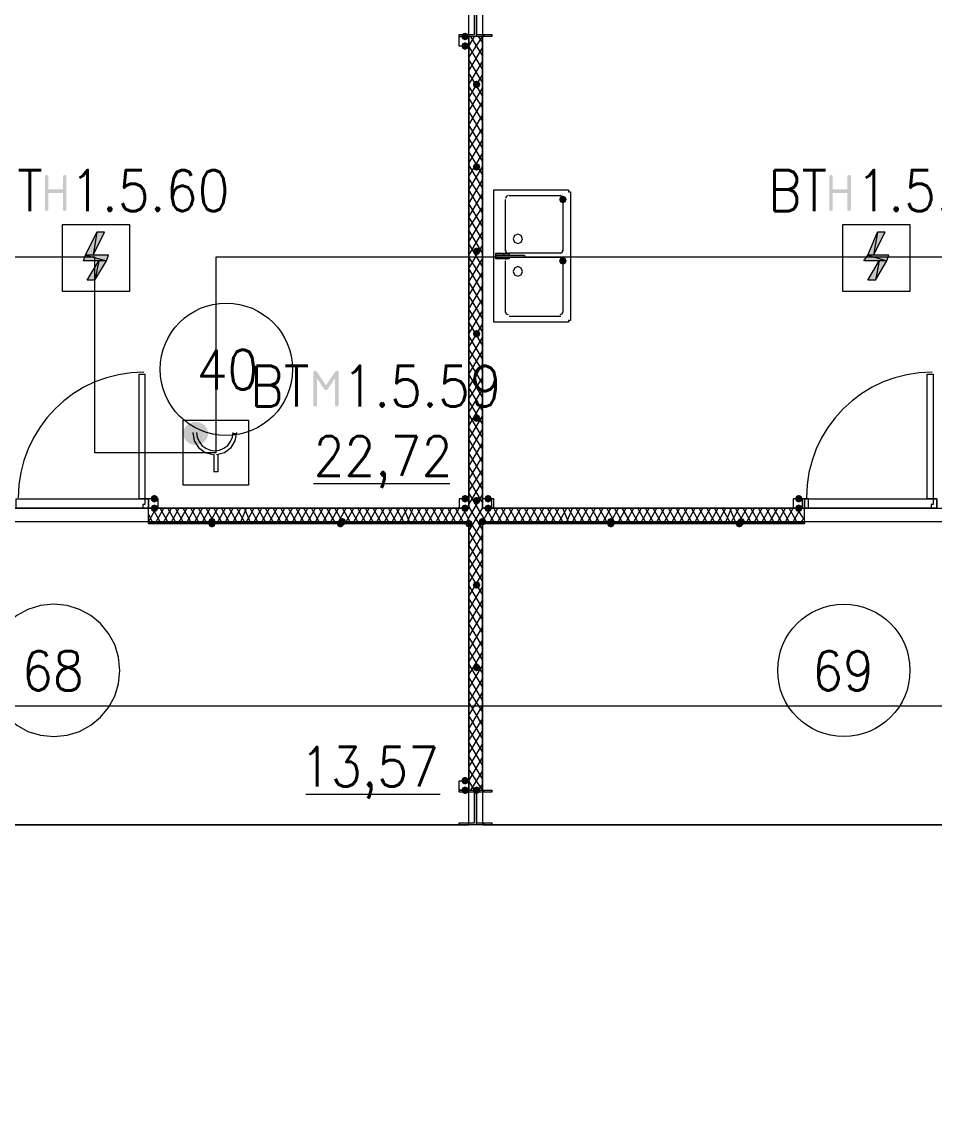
# Model space of a CAD drawing. Header units: millimetres. Extents: x 0 to 420, y 0 to 297.
# Drawn here: x 190.33 to 210.48, y 162.64 to 187.01 of the extents above; entities that cross this region are included whole.
import ezdxf

# ---------------------------------------------------------------- set-up
doc = ezdxf.new("R2010")
doc.units = ezdxf.units.MM
doc.styles.get("Standard").update_dxf_attribs({"font": 'STANDARD'})

msp = doc.modelspace()

# ---------------------------------------------------------------- hatches: boundary and pattern name
for color, points in [(7, [(200.194333, 186.69), (200.169463, 186.630204), (200.109667, 186.605333), (200.049871, 186.630204), (200.025, 186.69), (200.049871, 186.749796), (200.109667, 186.774667), (200.169462, 186.749796)]), (7, [(200.194333, 186.478333), (200.169463, 186.418537), (200.109667, 186.393667), (200.049871, 186.418537), (200.025, 186.478333), (200.049871, 186.538129), (200.109667, 186.563), (200.169462, 186.538129)]), (7, [(200.448333, 185.631667), (200.423463, 185.571871), (200.363667, 185.547), (200.303871, 185.571871), (200.279, 185.631667), (200.303871, 185.691462), (200.363667, 185.716333), (200.423462, 185.691463)]), (7, [(200.448333, 183.811333), (200.423463, 183.751537), (200.363667, 183.726667), (200.303871, 183.751537), (200.279, 183.811333), (200.303871, 183.871129), (200.363667, 183.896), (200.423462, 183.871129)]), (7, [(190.833375, 182.877353), (190.833375, 183.593933), (190.843366, 183.623699), (190.873614, 183.633621), (190.90338, 183.623699), (190.913301, 183.593933), (190.913301, 183.315018), (191.231353, 183.315018), (191.231353, 183.593933), (191.241275, 183.623699), (191.27104, 183.633621), (191.301081, 183.623699), (191.311279, 183.593933), (191.311279, 182.877353), (191.301081, 182.847588), (191.27104, 182.837666), (191.241275, 182.847588), (191.231353, 182.877353), (191.231353, 183.235643), (190.913301, 183.235643), (190.913301, 182.877353), (190.90338, 182.847588), (190.873614, 182.837666), (190.843366, 182.847588)]), (7, [(208.147709, 182.877353), (208.147709, 183.593933), (208.157699, 183.623699), (208.187947, 183.633621), (208.217713, 183.623699), (208.227635, 183.593933), (208.227635, 183.315018), (208.545686, 183.315018), (208.545686, 183.593933), (208.555608, 183.623699), (208.585373, 183.633621), (208.615415, 183.623699), (208.625612, 183.593933), (208.625612, 182.877353), (208.615415, 182.847588), (208.585373, 182.837666), (208.555608, 182.847588), (208.545686, 182.877353), (208.545686, 183.235643), (208.227635, 183.235643), (208.227635, 182.877353), (208.217713, 182.847588), (208.187947, 182.837666), (208.157699, 182.847588)]), (7, [(202.353333, 183.091667), (202.328463, 183.031871), (202.268667, 183.007), (202.208871, 183.031871), (202.184, 183.091667), (202.208871, 183.151462), (202.268667, 183.176333), (202.328462, 183.151463)]), (7, [(200.448333, 181.948667), (200.423463, 181.888871), (200.363667, 181.864), (200.303871, 181.888871), (200.279, 181.948667), (200.303871, 182.008462), (200.363667, 182.033333), (200.423462, 182.008463)]), (7, [(202.353333, 181.737), (202.328463, 181.677204), (202.268667, 181.652333), (202.208871, 181.677204), (202.184, 181.737), (202.208871, 181.796796), (202.268667, 181.821667), (202.328462, 181.796796)]), (7, [(200.448333, 180.128333), (200.423463, 180.068537), (200.363667, 180.043667), (200.303871, 180.068537), (200.279, 180.128333), (200.303871, 180.188129), (200.363667, 180.213), (200.423462, 180.188129)]), (7, [(197.277633, 179.315621), (197.307398, 179.305699), (197.31732, 179.275933), (197.31732, 178.559353), (197.307398, 178.529588), (197.277633, 178.519666), (197.247867, 178.529588), (197.237945, 178.559353), (197.237945, 179.144744), (197.075337, 178.901658), (197.038956, 178.877956), (197.001474, 178.901658), (196.839968, 179.144744), (196.839968, 178.559353), (196.830046, 178.529588), (196.80028, 178.519666), (196.770032, 178.529588), (196.760041, 178.559353), (196.760041, 179.275933), (196.770032, 179.305699), (196.80028, 179.315621), (196.835007, 179.295777), (197.038956, 178.989853), (197.244008, 179.297982)]), (7, [(200.448333, 178.265667), (200.423463, 178.205871), (200.363667, 178.181), (200.303871, 178.205871), (200.279, 178.265667), (200.303871, 178.325462), (200.363667, 178.350333), (200.423462, 178.325463)]), (7, [(193.336333, 176.487667), (193.311462, 176.427871), (193.251667, 176.403), (193.191871, 176.427871), (193.167, 176.487667), (193.191871, 176.547462), (193.251667, 176.572333), (193.311462, 176.547463)]), (7, [(200.194333, 176.487667), (200.169463, 176.427871), (200.109667, 176.403), (200.049871, 176.427871), (200.025, 176.487667), (200.049871, 176.547462), (200.109667, 176.572333), (200.169462, 176.547463)]), (7, [(200.448333, 176.445333), (200.423463, 176.385537), (200.363667, 176.360667), (200.303871, 176.385537), (200.279, 176.445333), (200.303871, 176.505129), (200.363667, 176.53), (200.423462, 176.505129)]), (7, [(200.702333, 176.487667), (200.677462, 176.427871), (200.617667, 176.403), (200.557871, 176.427871), (200.533, 176.487667), (200.557871, 176.547462), (200.617667, 176.572333), (200.677462, 176.547463)]), (7, [(207.560333, 176.487667), (207.535462, 176.427871), (207.475667, 176.403), (207.415871, 176.427871), (207.391, 176.487667), (207.415871, 176.547462), (207.475667, 176.572333), (207.535462, 176.547463)]), (7, [(193.336333, 176.276), (193.311462, 176.216204), (193.251667, 176.191333), (193.191871, 176.216204), (193.167, 176.276), (193.191871, 176.335796), (193.251667, 176.360667), (193.311462, 176.335796)]), (7, [(200.194333, 176.276), (200.169463, 176.216204), (200.109667, 176.191333), (200.049871, 176.216204), (200.025, 176.276), (200.049871, 176.335796), (200.109667, 176.360667), (200.169462, 176.335796)]), (7, [(200.702333, 176.276), (200.677462, 176.216204), (200.617667, 176.191333), (200.557871, 176.216204), (200.533, 176.276), (200.557871, 176.335796), (200.617667, 176.360667), (200.677462, 176.335796)]), (7, [(207.560333, 176.276), (207.535462, 176.216204), (207.475667, 176.191333), (207.415871, 176.216204), (207.391, 176.276), (207.415871, 176.335796), (207.475667, 176.360667), (207.535462, 176.335796)]), (254, [(194.606333, 175.979667), (194.581462, 175.919871), (194.521667, 175.895), (194.461871, 175.919871), (194.437, 175.979667), (194.461871, 176.039462), (194.521667, 176.064333), (194.581462, 176.039463)]), (254, [(194.606333, 175.937333), (194.581462, 175.877537), (194.521667, 175.852667), (194.461871, 175.877537), (194.437, 175.937333), (194.461871, 175.997129), (194.521667, 176.022), (194.581462, 175.997129)]), (254, [(197.442667, 175.937333), (197.417796, 175.877537), (197.358, 175.852667), (197.298204, 175.877537), (197.273333, 175.937333), (197.298204, 175.997129), (197.358, 176.022), (197.417796, 175.997129)]), (254, [(197.485, 175.979667), (197.460129, 175.919871), (197.400333, 175.895), (197.340538, 175.919871), (197.315667, 175.979667), (197.340537, 176.039462), (197.400333, 176.064333), (197.460129, 176.039463)]), (254, [(200.279, 175.937333), (200.254129, 175.877537), (200.194333, 175.852667), (200.134538, 175.877537), (200.109667, 175.937333), (200.134537, 175.997129), (200.194333, 176.022), (200.254129, 175.997129)]), (254, [(200.279, 175.937333), (200.254129, 175.877537), (200.194333, 175.852667), (200.134538, 175.877537), (200.109667, 175.937333), (200.134537, 175.997129), (200.194333, 176.022), (200.254129, 175.997129)]), (254, [(200.575333, 175.979667), (200.550462, 175.919871), (200.490667, 175.895), (200.430871, 175.919871), (200.406, 175.979667), (200.430871, 176.039462), (200.490667, 176.064333), (200.550462, 176.039463)]), (254, [(203.411667, 175.979667), (203.386796, 175.919871), (203.327, 175.895), (203.267204, 175.919871), (203.242333, 175.979667), (203.267204, 176.039462), (203.327, 176.064333), (203.386796, 176.039463)]), (254, [(203.411667, 175.937333), (203.386796, 175.877537), (203.327, 175.852667), (203.267204, 175.877537), (203.242333, 175.937333), (203.267204, 175.997129), (203.327, 176.022), (203.386796, 175.997129)]), (254, [(206.248, 175.937333), (206.223129, 175.877537), (206.163333, 175.852667), (206.103538, 175.877537), (206.078667, 175.937333), (206.103537, 175.997129), (206.163333, 176.022), (206.223129, 175.997129)]), (254, [(206.290333, 175.979667), (206.265462, 175.919871), (206.205667, 175.895), (206.145871, 175.919871), (206.121, 175.979667), (206.145871, 176.039462), (206.205667, 176.064333), (206.265462, 176.039463)]), (7, [(200.448333, 174.582667), (200.423463, 174.522871), (200.363667, 174.498), (200.303871, 174.522871), (200.279, 174.582667), (200.303871, 174.642462), (200.363667, 174.667333), (200.423462, 174.642463)]), (7, [(200.448333, 172.762333), (200.423463, 172.702537), (200.363667, 172.677667), (200.303871, 172.702537), (200.279, 172.762333), (200.303871, 172.822129), (200.363667, 172.847), (200.423462, 172.822129)]), (7, [(200.194333, 170.264667), (200.169463, 170.204871), (200.109667, 170.18), (200.049871, 170.204871), (200.025, 170.264667), (200.049871, 170.324462), (200.109667, 170.349333), (200.169462, 170.324463)]), (7, [(200.194333, 170.053), (200.169463, 169.993204), (200.109667, 169.968333), (200.049871, 169.993204), (200.025, 170.053), (200.049871, 170.112796), (200.109667, 170.137667), (200.169462, 170.112796)]), (7, [(200.448333, 170.053), (200.423463, 169.993204), (200.363667, 169.968333), (200.303871, 169.993204), (200.279, 170.053), (200.303871, 170.112796), (200.363667, 170.137667), (200.423462, 170.112796)])]:
    msp.add_hatch(color=color).paths.add_polyline_path(points, flags=0)
h = msp.add_hatch(color=1)
h.paths.add_polyline_path([(192.151001, 182.371999), (191.981668, 182.371999), (191.897001, 181.863999)], flags=0)
h.paths.add_polyline_path([(191.981668, 182.371999), (191.897001, 181.863999), (191.727668, 181.863999)], flags=0)
h = msp.add_hatch(color=1)
h.paths.add_polyline_path([(209.380668, 182.371999), (209.211334, 182.371999), (209.126668, 181.863999)], flags=0)
h.paths.add_polyline_path([(209.211334, 182.371999), (209.126668, 181.863999), (208.999668, 181.863999)], flags=0)
h = msp.add_hatch(color=1)
h.paths.add_polyline_path([(192.235668, 181.863999), (191.727668, 181.863999), (192.193334, 181.736999)], flags=0)
h.paths.add_polyline_path([(191.727668, 181.863999), (192.193334, 181.736999), (191.685334, 181.736999)], flags=0)
h = msp.add_hatch(color=1)
h.paths.add_polyline_path([(209.465334, 181.863999), (208.999668, 181.863999), (209.423001, 181.736999)], flags=0)
h.paths.add_polyline_path([(208.999668, 181.863999), (209.423001, 181.736999), (208.915001, 181.736999)], flags=0)
h = msp.add_hatch(color=1)
h.paths.add_polyline_path([(192.193334, 181.736999), (192.024001, 181.736999), (191.939334, 181.313666)], flags=0)
h.paths.add_polyline_path([(192.024001, 181.736999), (191.939334, 181.313666), (191.770001, 181.313666)], flags=0)
h = msp.add_hatch(color=1)
h.paths.add_polyline_path([(209.423001, 181.736999), (209.253668, 181.736999), (209.169001, 181.313666)], flags=0)
h.paths.add_polyline_path([(209.253668, 181.736999), (209.169001, 181.313666), (208.999668, 181.313666)], flags=0)
h = msp.add_hatch(color=1)
edge = h.paths.add_edge_path(flags=0)
edge.add_ellipse((194.161834, 177.926999), major_axis=(0.275167, 0), ratio=0.923077, start_angle=0, end_angle=360)
h = msp.add_hatch(color=7)
h.paths.add_polyline_path([(200.194333, 175.979667), (193.124667, 175.979667), (200.194333, 175.937333)], flags=0)
h.paths.add_polyline_path([(193.124667, 175.979667), (200.194333, 175.937333), (193.124667, 175.937333)], flags=0)
h = msp.add_hatch(color=7)
h.paths.add_polyline_path([(207.602667, 175.979667), (200.490667, 175.979667), (207.602667, 175.937333)], flags=0)
h.paths.add_polyline_path([(200.490667, 175.979667), (207.602667, 175.937333), (200.490667, 175.937333)], flags=0)

# ---------------------------------------------------------------- linework, layer by layer
at = {"color": 1, "lineweight": 0}
for points in [[(139.488334, 204.131333), (226.610334, 204.131333), (226.610334, 181.821666), (229.531334, 181.821666), (229.531334, 178.223333), (229.531334, 177.503666), (228.811667, 177.503666), (211.920667, 177.503666), (211.920667, 181.821666), (209.169001, 181.821666), (194.606334, 181.821666), (194.606334, 177.503666), (191.939334, 177.503666), (191.939334, 181.821666), (177.207334, 181.821666)], [(194.098334, 177.949614), (194.13249, 177.768771), (194.227435, 177.617964), (194.370172, 177.511273), (194.547703, 177.46278)], [(194.183005, 177.949825), (194.19657, 177.84457), (194.23634, 177.748049), (194.299597, 177.664998), (194.383623, 177.600152), (194.481671, 177.559528), (194.585172, 177.545987), (194.688673, 177.559528), (194.786721, 177.600152), (194.870747, 177.664998), (194.934004, 177.748049), (194.973774, 177.84457), (194.987338, 177.949825)], [(194.622611, 177.462776), (194.80016, 177.511269), (194.942895, 177.61796), (195.03783, 177.768767), (195.07198, 177.94961)], [(194.987334, 177.926999), (195.072001, 177.926999)], [(194.564001, 177.461333), (194.564001, 177.080333)], [(194.648668, 177.461333), (194.648668, 177.080333)], [(194.648668, 177.080333), (194.564001, 177.080333)], [(125.095001, 171.915666), (243.840001, 171.915666)]]:
    msp.add_lwpolyline(points, dxfattribs=at)
at = {"color": 7, "lineweight": 0}
for points in [[(200.194333, 187.409667), (183.091667, 187.409667), (183.091667, 176.276), (200.194333, 176.276)], [(200.702333, 186.69), (199.982667, 186.69), (199.982667, 186.732333), (200.321333, 186.732333), (200.321333, 187.409667), (199.982667, 187.409667), (200.702333, 187.409667), (200.363667, 187.409667), (200.363667, 186.732333), (200.702333, 186.732333)], [(217.593333, 187.409667), (200.490667, 187.409667), (200.490667, 176.276), (217.593333, 176.276)], [(200.194333, 186.478333), (199.982667, 186.478333), (199.982667, 186.69), (200.194333, 186.69), (200.194333, 186.478333), (199.982667, 186.478333), (199.982667, 186.69), (200.194333, 186.69)], [(202.438, 183.261), (202.438, 180.424667), (202.395667, 180.424667), (202.395667, 180.382333), (202.353333, 180.382333), (200.787, 180.382333), (200.744667, 180.382333), (200.744667, 180.424667), (200.744667, 183.261), (200.744667, 183.303333), (200.787, 183.303333), (202.353333, 183.303333), (202.395667, 183.303333), (202.395667, 183.261)], [(201.379667, 182.223833), (201.348673, 182.298673), (201.273833, 182.329667), (201.198993, 182.298673), (201.168, 182.223833), (201.198993, 182.148993), (201.273833, 182.118), (201.348673, 182.148993)], [(200.956333, 181.906333), (200.956333, 181.864), (200.829333, 181.864), (200.787, 181.864), (200.787, 181.821667), (200.829333, 181.821667), (200.956333, 181.821667), (200.956333, 181.779333), (200.787, 181.779333), (200.787, 181.906333)], [(201.379667, 181.864), (201.422, 181.864), (201.422, 181.821667), (201.379667, 181.821667), (200.829333, 181.821667), (200.787, 181.821667), (200.787, 181.864), (200.829333, 181.864)], [(201.083333, 181.906333), (201.083333, 181.864), (200.956333, 181.864), (200.956333, 181.906333)], [(201.083333, 181.779333), (200.956333, 181.779333), (200.956333, 181.821667), (201.083333, 181.821667)], [(201.379667, 181.504167), (201.348673, 181.579007), (201.273833, 181.61), (201.198993, 181.579007), (201.168, 181.504167), (201.198993, 181.429327), (201.273833, 181.398333), (201.348673, 181.429327)], [(193.04, 179.239333), (193.04, 176.487667), (192.913, 176.487667), (192.913, 179.239333)], [(210.439, 179.239333), (210.439, 176.487667), (210.312, 176.487667), (210.312, 179.239333)], [(193.124667, 176.276), (193.124667, 176.487667), (193.04, 176.487667), (193.04, 176.360667), (192.997667, 176.360667), (192.997667, 176.276)], [(193.124667, 176.276), (193.336333, 176.276), (193.336333, 176.487667), (193.124667, 176.487667), (193.124667, 176.276), (193.336333, 176.276), (193.336333, 176.487667), (193.124667, 176.487667)], [(199.982667, 176.276), (200.194333, 176.276), (200.194333, 176.487667), (199.982667, 176.487667), (199.982667, 176.276), (200.194333, 176.276), (200.194333, 176.487667), (199.982667, 176.487667)], [(200.490667, 176.276), (200.702333, 176.276), (200.702333, 176.487667), (200.490667, 176.487667), (200.490667, 176.276), (200.744667, 176.276), (200.744667, 176.487667), (200.490667, 176.487667)], [(207.348667, 176.276), (207.560333, 176.276), (207.560333, 176.487667), (207.348667, 176.487667), (207.348667, 176.276), (207.602667, 176.276), (207.602667, 176.487667), (207.348667, 176.487667)], [(207.687333, 176.276), (207.687333, 176.360667), (207.687333, 176.487667), (207.602667, 176.487667), (207.602667, 176.276)], [(210.523667, 176.276), (210.523667, 176.487667), (210.439, 176.487667), (210.439, 176.360667), (210.396667, 176.360667), (210.396667, 176.276)], [(200.194333, 175.979667), (193.124667, 175.979667), (200.194333, 175.937333)], [(193.124667, 175.979667), (200.194333, 175.937333), (193.124667, 175.937333)], [(193.124667, 175.937333), (200.194333, 175.937333), (200.194333, 175.979667), (193.124667, 175.979667)], [(193.124667, 175.937333), (200.194333, 175.937333), (200.194333, 175.979667), (193.124667, 175.979667)], [(207.602667, 175.979667), (200.490667, 175.979667), (207.602667, 175.937333)], [(200.490667, 175.979667), (207.602667, 175.937333), (200.490667, 175.937333)], [(207.602667, 175.979667), (207.602667, 175.937333), (200.490667, 175.937333), (200.490667, 175.979667), (207.602667, 175.979667), (200.490667, 175.979667), (200.490667, 175.937333), (207.602667, 175.937333)], [(200.194333, 170.053), (199.982667, 170.053), (199.982667, 170.264667), (200.194333, 170.264667), (200.194333, 170.053), (199.982667, 170.053), (199.982667, 170.264667), (200.194333, 170.264667)], [(200.702333, 169.291), (199.982667, 169.291), (199.982667, 169.333333), (200.321333, 169.333333), (200.321333, 170.010667), (199.982667, 170.010667), (199.982667, 170.053), (200.702333, 170.053), (200.702333, 170.010667), (200.363667, 170.010667), (200.363667, 169.333333), (200.702333, 169.333333)]]:
    msp.add_lwpolyline(points, close=True, dxfattribs=at)
for points in [[(200.363667, 186.69), (200.363667, 187.409667)], [(199.982667, 186.69), (199.982667, 186.732333)], [(200.194333, 186.69), (200.194333, 186.732333)], [(200.194333, 186.478333), (200.321333, 186.69)], [(200.194333, 186.224333), (200.490667, 186.69)], [(200.490667, 176.276), (200.490667, 186.69), (200.194333, 186.69), (200.194333, 176.276)], [(200.490667, 186.266667), (200.236667, 186.69)], [(200.490667, 186.563), (200.406, 186.69)], [(200.533, 186.69), (200.533, 186.732333)], [(200.702333, 186.69), (200.702333, 186.732333)], [(200.490667, 185.970333), (200.194333, 186.478333)], [(200.194333, 185.928), (200.490667, 186.436)], [(200.490667, 185.674), (200.194333, 186.182)], [(200.194333, 185.631667), (200.490667, 186.139667)], [(200.490667, 185.377667), (200.194333, 185.885667)], [(200.194333, 185.335333), (200.490667, 185.843333)], [(200.490667, 185.123667), (200.194333, 185.589333)], [(200.194333, 185.039), (200.490667, 185.547)], [(200.490667, 184.827333), (200.194333, 185.335333)], [(200.194333, 184.742667), (200.490667, 185.250667)], [(200.490667, 184.531), (200.194333, 185.039)], [(200.194333, 184.446333), (200.490667, 184.954333)], [(200.490667, 184.234667), (200.194333, 184.742667)], [(200.194333, 184.192333), (200.490667, 184.658)], [(200.490667, 183.938333), (200.194333, 184.446333)], [(200.194333, 183.896), (200.490667, 184.404)], [(200.490667, 183.642), (200.194333, 184.15)], [(200.194333, 183.599667), (200.490667, 184.107667)], [(200.490667, 183.345667), (200.194333, 183.853667)], [(200.194333, 183.303333), (200.490667, 183.811333)], [(200.490667, 183.091667), (200.194333, 183.557333)], [(200.194333, 183.007), (200.490667, 183.515)], [(200.490667, 182.795333), (200.194333, 183.303333)], [(200.194333, 182.710667), (200.490667, 183.218667)], [(200.490667, 182.499), (200.194333, 183.007)], [(201.062167, 183.176333), (201.017272, 183.157728), (200.998667, 183.112833)], [(200.998667, 181.948667), (200.998667, 183.091667)], [(201.083333, 183.176333), (202.226333, 183.176333)], [(202.268667, 183.112833), (202.250061, 183.157728), (202.205167, 183.176333)], [(202.268667, 183.091667), (202.268667, 181.948667)], [(200.194333, 182.456667), (200.490667, 182.922333)], [(191.219668, 182.541333), (192.701334, 182.541333)], [(200.490667, 182.202667), (200.194333, 182.710667)], [(200.194333, 182.160333), (200.490667, 182.668333)], [(208.449334, 182.541333), (209.931001, 182.541333)], [(200.490667, 181.906333), (200.194333, 182.414333)], [(200.194333, 181.864), (200.490667, 182.372)], [(200.490667, 181.61), (200.194333, 182.118)], [(200.194333, 181.567667), (200.490667, 182.075667)], [(200.490667, 181.356), (200.194333, 181.821667)], [(200.194333, 181.271333), (200.490667, 181.779333)], [(200.998667, 181.969833), (201.017272, 181.924939), (201.062167, 181.906333)], [(201.062167, 181.821667), (201.017272, 181.803061), (200.998667, 181.758167)], [(202.226333, 181.906333), (201.083333, 181.906333)], [(201.083333, 181.821667), (202.226333, 181.821667)], [(202.205167, 181.906333), (202.250061, 181.924939), (202.268667, 181.969833)], [(202.268667, 181.758167), (202.250061, 181.803061), (202.205167, 181.821667)], [(200.490667, 181.059667), (200.194333, 181.567667)], [(200.998667, 180.594), (200.998667, 181.737)], [(202.268667, 181.737), (202.268667, 180.594)], [(200.194333, 180.975), (200.490667, 181.483)], [(200.490667, 180.763333), (200.194333, 181.271333)], [(200.194333, 180.678667), (200.490667, 181.186667)], [(200.490667, 180.467), (200.194333, 180.975)], [(200.194333, 180.424667), (200.490667, 180.890333)], [(200.490667, 180.170667), (200.194333, 180.678667)], [(200.194333, 180.128333), (200.490667, 180.636333)], [(200.998667, 180.615167), (201.017272, 180.570272), (201.062167, 180.551667)], [(202.205167, 180.551667), (202.250061, 180.570272), (202.268667, 180.615167)], [(200.490667, 179.874333), (200.194333, 180.382333)], [(200.194333, 179.832), (200.490667, 180.34)], [(202.226333, 180.509333), (201.083333, 180.509333)], [(200.490667, 179.578), (200.194333, 180.086)], [(200.194333, 179.535667), (200.490667, 180.043667)], [(200.490667, 179.324), (200.194333, 179.789667)], [(200.194333, 179.239333), (200.490667, 179.747333)], [(200.490667, 179.027667), (200.194333, 179.535667)], [(200.194333, 178.943), (200.490667, 179.451)], [(193.018833, 179.281667), (192.735325, 179.267351), (192.460006, 179.225333), (192.194272, 179.157007), (191.939515, 179.063766), (191.69713, 178.947004), (191.468509, 178.808114), (191.255048, 178.648491), (191.058139, 178.469528), (190.879176, 178.272619), (190.719552, 178.059157), (190.580663, 177.830537), (190.463901, 177.588151), (190.37066, 177.333395), (190.302334, 177.06766), (190.260316, 176.792342), (190.246, 176.508833)], [(200.490667, 178.731333), (200.194333, 179.239333)], [(200.194333, 178.689), (200.490667, 179.154667)], [(210.417833, 179.281667), (210.134325, 179.267351), (209.859006, 179.225333), (209.593272, 179.157007), (209.338515, 179.063766), (209.09613, 178.947004), (208.867509, 178.808114), (208.654048, 178.648491), (208.457139, 178.469528), (208.278176, 178.272619), (208.118552, 178.059157), (207.979663, 177.830537), (207.862901, 177.588151), (207.76966, 177.333395), (207.701334, 177.06766), (207.659316, 176.792342), (207.645, 176.508833)], [(200.490667, 178.435), (200.194333, 178.943)], [(200.194333, 178.392667), (200.490667, 178.900667)], [(200.490667, 178.138667), (200.194333, 178.646667)], [(200.194333, 178.096333), (200.490667, 178.604333)], [(200.490667, 177.842333), (200.194333, 178.350333)], [(193.886668, 178.223333), (195.326001, 178.223333)], [(200.194333, 177.8), (200.490667, 178.308)], [(200.490667, 177.588333), (200.194333, 178.054)], [(200.194333, 177.503667), (200.490667, 178.011667)], [(200.490667, 177.292), (200.194333, 177.8)], [(200.194333, 177.207333), (200.490667, 177.715333)], [(200.490667, 176.995667), (200.194333, 177.503667)], [(200.194333, 176.911), (200.490667, 177.419)], [(200.490667, 176.699333), (200.194333, 177.207333)], [(200.194333, 176.657), (200.490667, 177.122667)], [(200.490667, 176.403), (200.194333, 176.911)], [(196.765333, 176.826333), (199.771, 176.826333)], [(200.194333, 176.360667), (200.490667, 176.868667)], [(190.203667, 176.403), (190.203667, 176.487667), (191.643, 176.487667)], [(191.643, 176.276), (190.203667, 176.276), (190.203667, 176.403)], [(191.643, 176.487667), (193.124667, 176.487667), (193.124667, 176.403)], [(193.124667, 176.403), (193.124667, 176.276), (191.643, 176.276)], [(200.490667, 176.106667), (200.194333, 176.614667)], [(200.194333, 176.064333), (200.490667, 176.572333)], [(207.602667, 176.403), (207.602667, 176.487667), (209.042, 176.487667)], [(209.042, 176.276), (207.602667, 176.276), (207.602667, 176.403)], [(209.042, 176.487667), (210.523667, 176.487667), (210.523667, 176.403)], [(210.523667, 176.403), (210.523667, 176.276), (209.042, 176.276)], [(193.124667, 176.233667), (193.124667, 176.276)], [(193.124667, 175.979667), (193.294, 176.276)], [(193.124667, 175.979667), (193.124667, 176.276)], [(193.124667, 175.979667), (193.124667, 176.276)], [(200.194333, 176.276), (193.124667, 176.276)], [(193.209333, 175.979667), (193.124667, 176.149)], [(193.378667, 175.979667), (193.209333, 176.276)], [(193.294, 175.979667), (193.463333, 176.276)], [(193.548, 175.979667), (193.378667, 176.276)], [(193.463333, 175.979667), (193.632667, 176.276)], [(193.717333, 175.979667), (193.548, 176.276)], [(193.632667, 175.979667), (193.802, 176.276)], [(193.886667, 175.979667), (193.717333, 176.276)], [(193.802, 175.979667), (193.971333, 176.276)], [(194.056, 175.979667), (193.886667, 176.276)], [(193.971333, 175.979667), (194.140667, 176.276)], [(194.225333, 175.979667), (194.056, 176.276)], [(194.140667, 175.979667), (194.31, 176.276)], [(194.394667, 175.979667), (194.225333, 176.276)], [(194.31, 175.979667), (194.479333, 176.276)], [(194.564, 175.979667), (194.394667, 176.276)], [(194.479333, 175.979667), (194.648667, 176.276)], [(194.733333, 175.979667), (194.564, 176.276)], [(194.648667, 175.979667), (194.818, 176.276)], [(194.902667, 175.979667), (194.733333, 176.276)], [(194.818, 175.979667), (194.987333, 176.276)], [(195.072, 175.979667), (194.902667, 176.276)], [(194.987333, 175.979667), (195.156667, 176.276)], [(195.241333, 175.979667), (195.072, 176.276)], [(195.156667, 175.979667), (195.283667, 176.276)], [(195.368333, 175.979667), (195.241333, 176.276)], [(195.283667, 175.979667), (195.453, 176.276)], [(195.537667, 175.979667), (195.368333, 176.276)], [(195.453, 175.979667), (195.622333, 176.276)], [(195.707, 175.979667), (195.537667, 176.276)], [(195.622333, 175.979667), (195.791667, 176.276)], [(195.876333, 175.979667), (195.707, 176.276)], [(195.791667, 175.979667), (195.961, 176.276)], [(196.045667, 175.979667), (195.876333, 176.276)], [(195.961, 175.979667), (196.130333, 176.276)], [(196.215, 175.979667), (196.045667, 176.276)], [(196.130333, 175.979667), (196.299667, 176.276)], [(196.384333, 175.979667), (196.215, 176.276)], [(196.299667, 175.979667), (196.469, 176.276)], [(196.553667, 175.979667), (196.384333, 176.276)], [(196.469, 175.979667), (196.638333, 176.276)], [(196.723, 175.979667), (196.553667, 176.276)], [(196.638333, 175.979667), (196.807667, 176.276)], [(196.892333, 175.979667), (196.723, 176.276)], [(196.807667, 175.979667), (196.977, 176.276)], [(197.061667, 175.979667), (196.892333, 176.276)], [(196.977, 175.979667), (197.146333, 176.276)], [(197.231, 175.979667), (197.061667, 176.276)], [(197.146333, 175.979667), (197.315667, 176.276)], [(197.400333, 175.979667), (197.231, 176.276)], [(197.315667, 175.979667), (197.485, 176.276)], [(197.569667, 175.979667), (197.400333, 176.276)], [(197.485, 175.979667), (197.654333, 176.276)], [(197.739, 175.979667), (197.569667, 176.276)], [(197.654333, 175.979667), (197.823667, 176.276)], [(197.908333, 175.979667), (197.739, 176.276)], [(197.823667, 175.979667), (197.993, 176.276)], [(198.077667, 175.979667), (197.908333, 176.276)], [(197.993, 175.979667), (198.162333, 176.276)], [(198.247, 175.979667), (198.077667, 176.276)], [(198.162333, 175.979667), (198.331667, 176.276)], [(198.416333, 175.979667), (198.247, 176.276)], [(198.331667, 175.979667), (198.501, 176.276)], [(198.585667, 175.979667), (198.416333, 176.276)], [(198.501, 175.979667), (198.670333, 176.276)], [(198.755, 175.979667), (198.585667, 176.276)], [(198.670333, 175.979667), (198.839667, 176.276)], [(198.882, 175.979667), (198.755, 176.276)], [(198.839667, 175.979667), (198.966667, 176.276)], [(199.051333, 175.979667), (198.882, 176.276)], [(198.966667, 175.979667), (199.136, 176.276)], [(199.220667, 175.979667), (199.051333, 176.276)], [(199.136, 175.979667), (199.305333, 176.276)], [(199.39, 175.979667), (199.220667, 176.276)], [(199.305333, 175.979667), (199.474667, 176.276)], [(199.559333, 175.979667), (199.39, 176.276)], [(199.474667, 175.979667), (199.644, 176.276)], [(199.728667, 175.979667), (199.559333, 176.276)], [(199.644, 175.979667), (199.813333, 176.276)], [(199.898, 175.979667), (199.728667, 176.276)], [(199.813333, 175.979667), (199.982667, 176.276)], [(200.067333, 175.979667), (199.898, 176.276)], [(199.982667, 175.979667), (200.152, 176.276)], [(200.194333, 176.022), (200.067333, 176.276)], [(200.490667, 175.810333), (200.194333, 176.318333)], [(200.194333, 175.768), (200.490667, 176.276)], [(200.490667, 175.979667), (200.66, 176.276)], [(207.602667, 176.276), (200.490667, 176.276)], [(200.744667, 175.979667), (200.575333, 176.276)], [(200.66, 175.979667), (200.829333, 176.276)], [(200.914, 175.979667), (200.744667, 176.276)], [(200.829333, 175.979667), (200.998667, 176.276)], [(201.083333, 175.979667), (200.914, 176.276)], [(200.998667, 175.979667), (201.168, 176.276)], [(201.252667, 175.979667), (201.083333, 176.276)], [(201.168, 175.979667), (201.337333, 176.276)], [(201.422, 175.979667), (201.252667, 176.276)], [(201.337333, 175.979667), (201.506667, 176.276)], [(201.591333, 175.979667), (201.422, 176.276)], [(201.506667, 175.979667), (201.676, 176.276)], [(201.760667, 175.979667), (201.591333, 176.276)], [(201.676, 175.979667), (201.845333, 176.276)], [(201.93, 175.979667), (201.760667, 176.276)], [(201.845333, 175.979667), (202.014667, 176.276)], [(202.099333, 175.979667), (201.93, 176.276)], [(202.014667, 175.979667), (202.184, 176.276)], [(202.268667, 175.979667), (202.099333, 176.276)], [(202.184, 175.979667), (202.353333, 176.276)], [(202.395667, 175.979667), (202.268667, 176.276)], [(202.353333, 175.979667), (202.480333, 176.276)], [(202.565, 175.979667), (202.395667, 176.276)], [(202.480333, 175.979667), (202.649667, 176.276)], [(202.734333, 175.979667), (202.565, 176.276)], [(202.649667, 175.979667), (202.819, 176.276)], [(202.903667, 175.979667), (202.734333, 176.276)], [(202.819, 175.979667), (202.988333, 176.276)], [(203.073, 175.979667), (202.903667, 176.276)], [(202.988333, 175.979667), (203.157667, 176.276)], [(203.242333, 175.979667), (203.073, 176.276)], [(203.157667, 175.979667), (203.327, 176.276)], [(203.411667, 175.979667), (203.242333, 176.276)], [(203.327, 175.979667), (203.496333, 176.276)], [(203.581, 175.979667), (203.411667, 176.276)], [(203.496333, 175.979667), (203.665667, 176.276)], [(203.750333, 175.979667), (203.581, 176.276)], [(203.665667, 175.979667), (203.835, 176.276)], [(203.919667, 175.979667), (203.750333, 176.276)], [(203.835, 175.979667), (204.004333, 176.276)], [(204.089, 175.979667), (203.919667, 176.276)], [(204.004333, 175.979667), (204.173667, 176.276)], [(204.258333, 175.979667), (204.089, 176.276)], [(204.173667, 175.979667), (204.343, 176.276)], [(204.427667, 175.979667), (204.258333, 176.276)], [(204.343, 175.979667), (204.512333, 176.276)], [(204.597, 175.979667), (204.427667, 176.276)], [(204.512333, 175.979667), (204.681667, 176.276)], [(204.766333, 175.979667), (204.597, 176.276)], [(204.681667, 175.979667), (204.851, 176.276)], [(204.935667, 175.979667), (204.766333, 176.276)], [(204.851, 175.979667), (205.020333, 176.276)], [(205.105, 175.979667), (204.935667, 176.276)], [(205.020333, 175.979667), (205.189667, 176.276)], [(205.274333, 175.979667), (205.105, 176.276)], [(205.189667, 175.979667), (205.359, 176.276)], [(205.443667, 175.979667), (205.274333, 176.276)], [(205.359, 175.979667), (205.528333, 176.276)], [(205.613, 175.979667), (205.443667, 176.276)], [(205.528333, 175.979667), (205.697667, 176.276)], [(205.782333, 175.979667), (205.613, 176.276)], [(205.697667, 175.979667), (205.867, 176.276)], [(205.951667, 175.979667), (205.782333, 176.276)], [(205.867, 175.979667), (205.994, 176.276)], [(206.078667, 175.979667), (205.951667, 176.276)], [(205.994, 175.979667), (206.163333, 176.276)], [(206.248, 175.979667), (206.078667, 176.276)], [(206.163333, 175.979667), (206.332667, 176.276)], [(206.417333, 175.979667), (206.248, 176.276)], [(206.332667, 175.979667), (206.502, 176.276)], [(206.586667, 175.979667), (206.417333, 176.276)], [(206.502, 175.979667), (206.671333, 176.276)], [(206.756, 175.979667), (206.586667, 176.276)], [(206.671333, 175.979667), (206.840667, 176.276)], [(206.925333, 175.979667), (206.756, 176.276)], [(206.840667, 175.979667), (207.01, 176.276)], [(207.094667, 175.979667), (206.925333, 176.276)], [(207.01, 175.979667), (207.179333, 176.276)], [(207.264, 175.979667), (207.094667, 176.276)], [(207.179333, 175.979667), (207.348667, 176.276)], [(207.433333, 175.979667), (207.264, 176.276)], [(207.348667, 175.979667), (207.518, 176.276)], [(207.602667, 176.022), (207.433333, 176.276)], [(207.602667, 175.979667), (207.602667, 176.276)], [(207.602667, 175.979667), (207.602667, 176.276)], [(200.194333, 175.937333), (193.124667, 175.937333), (200.194333, 175.979667), (193.124667, 175.979667)], [(193.124667, 175.979667), (200.194333, 175.979667)], [(200.152, 175.979667), (200.194333, 176.064333)], [(200.490667, 175.556333), (200.194333, 176.022)], [(200.194333, 175.471667), (200.490667, 175.979667)], [(200.194333, 175.979667), (200.194333, 170.053), (200.490667, 170.053)], [(200.575333, 175.979667), (200.490667, 176.106667)], [(207.602667, 175.979667), (200.490667, 175.979667), (207.602667, 175.979667), (200.490667, 175.937333)], [(200.490667, 175.979667), (207.602667, 175.979667)], [(200.490667, 170.053), (200.490667, 175.979667)], [(207.518, 175.979667), (207.602667, 176.064333)], [(200.490667, 175.26), (200.194333, 175.768)], [(200.194333, 175.175333), (200.490667, 175.683333)], [(200.490667, 174.963667), (200.194333, 175.471667)], [(200.194333, 174.921333), (200.490667, 175.387)], [(200.490667, 174.667333), (200.194333, 175.175333)], [(200.194333, 174.625), (200.490667, 175.133)], [(200.490667, 174.371), (200.194333, 174.879)], [(200.194333, 174.328667), (200.490667, 174.836667)], [(200.490667, 174.074667), (200.194333, 174.582667)], [(200.194333, 174.032333), (200.490667, 174.540333)], [(200.490667, 173.820667), (200.194333, 174.286333)], [(200.194333, 173.736), (200.490667, 174.244)], [(192.489667, 172.698833), (192.459995, 172.993177), (192.374894, 173.267329), (192.240238, 173.515416), (192.061899, 173.731566), (191.845749, 173.909905), (191.597662, 174.044561), (191.32351, 174.129661), (191.029167, 174.159333), (190.734823, 174.129661), (190.460671, 174.044561), (190.212584, 173.909905), (189.996434, 173.731566), (189.818095, 173.515416), (189.683439, 173.267329), (189.598339, 172.993177), (189.568667, 172.698833)], [(200.490667, 173.524333), (200.194333, 174.032333)], [(200.194333, 173.439667), (200.490667, 173.947667)], [(200.490667, 173.228), (200.194333, 173.736)], [(200.194333, 173.143333), (200.490667, 173.651333)], [(200.490667, 172.931667), (200.194333, 173.439667)], [(200.194333, 172.889333), (200.490667, 173.355)], [(200.490667, 172.635333), (200.194333, 173.143333)], [(200.194333, 172.593), (200.490667, 173.101)], [(200.490667, 172.339), (200.194333, 172.847)], [(200.194333, 172.296667), (200.490667, 172.804667)], [(189.568667, 172.698833), (189.598339, 172.40449), (189.683439, 172.130338), (189.818095, 171.882251), (189.996434, 171.666101), (190.212584, 171.487762), (190.460671, 171.353106), (190.734823, 171.268005), (191.029167, 171.238333), (191.32351, 171.268005), (191.597662, 171.353106), (191.845749, 171.487762), (192.061899, 171.666101), (192.240238, 171.882251), (192.374894, 172.130338), (192.459995, 172.40449), (192.489667, 172.698833)], [(200.490667, 172.042667), (200.194333, 172.550667)], [(200.194333, 172.000333), (200.490667, 172.508333)], [(200.490667, 171.788667), (200.194333, 172.254333)], [(200.194333, 171.704), (200.490667, 172.212)], [(200.490667, 171.492333), (200.194333, 172.000333)], [(200.194333, 171.407667), (200.490667, 171.915667)], [(200.490667, 171.196), (200.194333, 171.704)], [(200.194333, 171.153667), (200.490667, 171.619333)], [(200.490667, 170.899667), (200.194333, 171.407667)], [(200.194333, 170.857333), (200.490667, 171.365333)], [(200.490667, 170.603333), (200.194333, 171.111333)], [(200.194333, 170.561), (200.490667, 171.069)], [(200.490667, 170.307), (200.194333, 170.815)], [(200.194333, 170.264667), (200.490667, 170.772667)], [(200.490667, 170.053), (200.194333, 170.518667)], [(200.236667, 170.053), (200.490667, 170.476333)], [(199.982667, 170.010667), (199.982667, 170.053)], [(200.321333, 170.053), (200.194333, 170.264667)], [(200.194333, 170.010667), (200.194333, 170.053)], [(200.363667, 169.291), (200.363667, 170.053)], [(200.406, 170.053), (200.490667, 170.18)], [(200.533, 170.010667), (200.533, 170.053)], [(200.702333, 170.010667), (200.702333, 170.053)], [(196.596, 169.968333), (199.559333, 169.968333)], [(199.982667, 169.291), (199.982667, 169.333333)], [(200.194333, 169.291), (200.194333, 169.333333)], [(200.533, 169.291), (200.533, 169.333333)], [(200.702333, 169.291), (200.702333, 169.333333)]]:
    msp.add_lwpolyline(points, dxfattribs=at)
at = {"color": 1, "lineweight": 0}
for points in [[(192.701334, 181.059666), (191.219668, 181.059666), (191.219668, 182.541333), (192.701334, 182.541333)], [(209.931001, 181.059666), (208.449334, 181.059666), (208.449334, 182.541333), (209.931001, 182.541333)], [(191.981668, 182.371999), (191.897001, 181.863999), (191.727668, 181.863999)], [(192.151001, 182.371999), (191.981668, 182.371999), (191.897001, 181.863999)], [(209.211334, 182.371999), (209.126668, 181.863999), (208.999668, 181.863999)], [(209.380668, 182.371999), (209.211334, 182.371999), (209.126668, 181.863999)], [(191.727668, 181.863999), (192.193334, 181.736999), (191.685334, 181.736999)], [(192.235668, 181.863999), (191.727668, 181.863999), (192.193334, 181.736999)], [(208.999668, 181.863999), (209.423001, 181.736999), (208.915001, 181.736999)], [(209.465334, 181.863999), (208.999668, 181.863999), (209.423001, 181.736999)], [(192.024001, 181.736999), (191.939334, 181.313666), (191.770001, 181.313666)], [(192.193334, 181.736999), (192.024001, 181.736999), (191.939334, 181.313666)], [(209.253668, 181.736999), (209.169001, 181.313666), (208.999668, 181.313666)], [(209.423001, 181.736999), (209.253668, 181.736999), (209.169001, 181.313666)], [(195.326001, 178.223333), (195.326001, 176.783999), (193.886668, 176.783999), (193.886668, 178.223333)]]:
    msp.add_lwpolyline(points, close=True, dxfattribs=at)
at = {"color": 171, "lineweight": 0}
for points in [[(183.091667, 175.979667), (183.091667, 169.291), (200.194333, 169.291), (200.194333, 175.979667)], [(200.490667, 169.291), (217.593333, 169.291), (217.593333, 175.979667), (200.490667, 175.979667)]]:
    msp.add_lwpolyline(points, close=True, dxfattribs=at)
at = {"color": 8, "lineweight": 0}
msp.add_lwpolyline([(235.500333, 158.453667), (235.500333, 169.291), (114.046, 169.291), (114.046, 158.453667)], close=True, dxfattribs=at)
at = {"color": 7, "lineweight": 0}
for centre in [(194.839167, 179.345167), (208.4705, 172.698833)]:
    msp.add_circle(centre, 1.4605, dxfattribs=at)

# ---------------------------------------------------------------- texts
at = {"color": 7, "attachment_point": 1}
for s, insert, char_height, width in [('BT', (189.484007, 183.739238), 0.90157, 1.30226778), ('1.5.60', (191.389007, 183.739238), 0.90157, 2.90505889), ('BT', (206.798333, 183.739238), 0.90157, 1.30226778), ('1.5.58', (208.745674, 183.739238), 0.90157, 2.90505889), ('40', (194.182997, 179.772697), 0.872032, 1.16270933), ('BT', (195.368333, 179.421233), 0.90157, 1.30226778), ('1.5.59', (197.400337, 179.421233), 0.90157, 2.90505889), ('22,72', (196.765337, 177.867697), 0.872032, 2.76143467), ('68', (190.330674, 173.126367), 0.872032, 1.06581689), ('69', (207.772003, 173.126367), 0.872032, 1.06581689), ('13,57', (196.469007, 171.009701), 0.872032, 2.56764978)]:
    msp.add_mtext(s, dxfattribs=dict(at, insert=insert, char_height=char_height, width=width))

doc.saveas('drawing.dxf')
